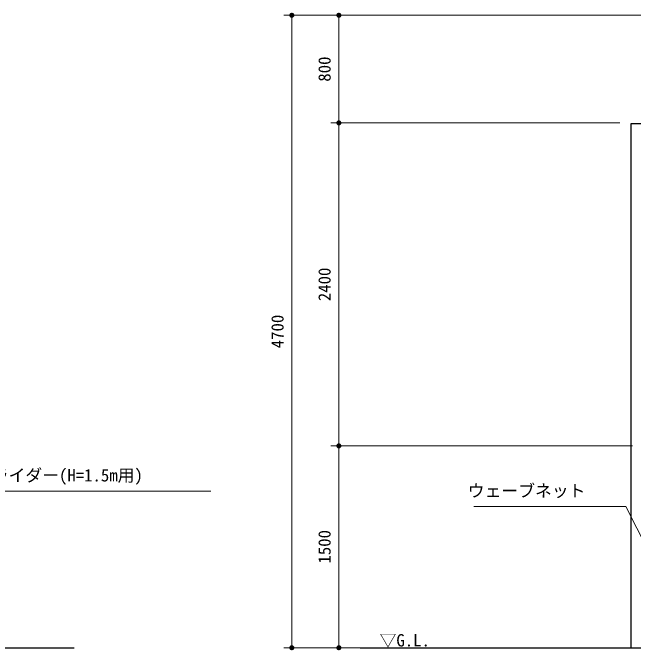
# Model space of a CAD drawing. Units: millimetres at full size, sheet at 1:80. Extents: x 1200 to 32400, y 1200 to 22560.
# Drawn here: x 12237 to 16851, y 8021 to 12758 of the extents above; entities that cross this region are included whole.
import ezdxf
from ezdxf.enums import TextEntityAlignment as Align

# ---------------------------------------------------------------- set-up
doc = ezdxf.new("R2010")
doc.units = ezdxf.units.MM
doc.header["$LTSCALE"] = 80
for name, color, linetype, lineweight in [('D-STR-DIM\u3000寸法線、寸法値', 7, 'Continuous', 13), ('D-STR-HTXT\u3000旗上げ', 7, 'Continuous', 13), ('D-STR-TXT\u3000文字列', 7, 'Continuous', 13), ('D-STR\u3000構造物外形線', 1, 'Continuous', 25)]:
    doc.layers.add(name, color=color, linetype=linetype, lineweight=lineweight)
doc.styles.add('ＭＳ ゴシック', font='')
doc.styles.get('ＭＳ ゴシック').set_extended_font_data('MS Gothic')

# ---------------------------------------------------------------- blocks, each defined once
blk = doc.blocks.new('filled_dot')
at = {"color": 0, "linetype": 'Continuous', "lineweight": -2, "const_width": 1.25}
blk.add_lwpolyline([(-0.625, 0, 1), (0.625, 0, 1)], format="xyb", close=True, dxfattribs=at)

msp = doc.modelspace()

# ---------------------------------------------------------------- linework, layer by layer
at = {"layer": 'D-STR-DIM\u3000寸法線、寸法値'}
for p, q in [((17165.22, 12739.29), (14252.03, 12739.29)), ((14312.03, 12739.29), (14312.03, 8039.29)), ((17401, 12739.29), (14601.74, 12739.29)), ((14661.74, 11939.29), (14661.74, 12739.29)), ((16670.2, 11939.29), (14601.74, 11939.29)), ((16750.2, 11939.29), (14601.74, 11939.29)), ((14661.74, 9539.29), (14661.74, 11939.29)), ((16845.55, 9539.29), (14601.74, 9539.29)), ((16845.55, 9539.29), (14601.74, 9539.29)), ((14661.74, 9539.29), (14661.74, 8039.29)), ((16756.45, 8039.29), (14252.03, 8039.29)), ((16756.45, 8039.29), (14601.74, 8039.29))]:
    msp.add_line(p, q, dxfattribs=at)
at = {"layer": 'D-STR-HTXT\u3000旗上げ'}
for points in [[(10572.54, 8891.24), (11141.22, 9203.01), (11161.22, 9203.01), (13708.81, 9203.01), (12435.02, 9203.01)], [(17038.83, 8610.27), (16794.56, 9087.8), (16774.56, 9087.8), (15664.79, 9087.8), (16219.67, 9087.8)]]:
    msp.add_lwpolyline(points, dxfattribs=at)
at = {"layer": 'D-STR\u3000構造物外形線'}
for p, q in [((3910.24, 8039.29), (12694.83, 8039.29)), ((14819.6, 8039.29), (20664.14, 8039.29))]:
    msp.add_line(p, q, dxfattribs=at)
msp.add_lwpolyline([(16836.45, 8039.29), (16836.45, 11934.79), (16925.55, 11934.79)], dxfattribs=at)

# ---------------------------------------------------------------- block references
at = {"layer": 'D-STR-DIM\u3000寸法線、寸法値', "xscale": 15, "yscale": 15}
for p, rotation in [((14312.03, 12739.29), 270), ((14661.74, 12739.29), 270), ((14661.74, 11939.29), 270), ((14661.74, 11939.29), 90), ((14661.74, 9539.29), 270), ((14661.74, 9539.29), 90), ((14312.03, 8039.29), 90), ((14661.74, 8039.29), 90)]:
    msp.add_blockref('filled_dot', p, dxfattribs=dict(at, rotation=rotation))

# ---------------------------------------------------------------- texts
at = {"layer": 'D-STR-DIM\u3000寸法線、寸法値', "style": 'ＭＳ ゴシック'}
for s, p in [('800', (14554.85, 12339.29)), ('2400', (14554.85, 10739.29)), ('4700', (14205.14, 10389.29)), ('1500', (14554.85, 8789.29))]:
    msp.add_text(s, height=91.64, rotation=90, dxfattribs=at).set_placement(p, align=Align.MIDDLE_CENTER)
at = {"layer": 'D-STR-HTXT\u3000旗上げ', "style": 'ＭＳ ゴシック'}
for s, p in [('ポリエチレンスライダー(H=1.5m用)', (11205.61, 9247.4)), ('ウェーブネット', (15620.4, 9132.19))]:
    msp.add_text(s, height=91.64, dxfattribs=at).set_placement(p, align=Align.BOTTOM_LEFT)
at = {"layer": 'D-STR-TXT\u3000文字列', "style": 'ＭＳ ゴシック'}
msp.add_text(' ▽G.L.', height=91.64, dxfattribs=at).set_placement((14902.18, 8021.23), align=Align.BOTTOM_LEFT)

doc.saveas('drawing.dxf')
